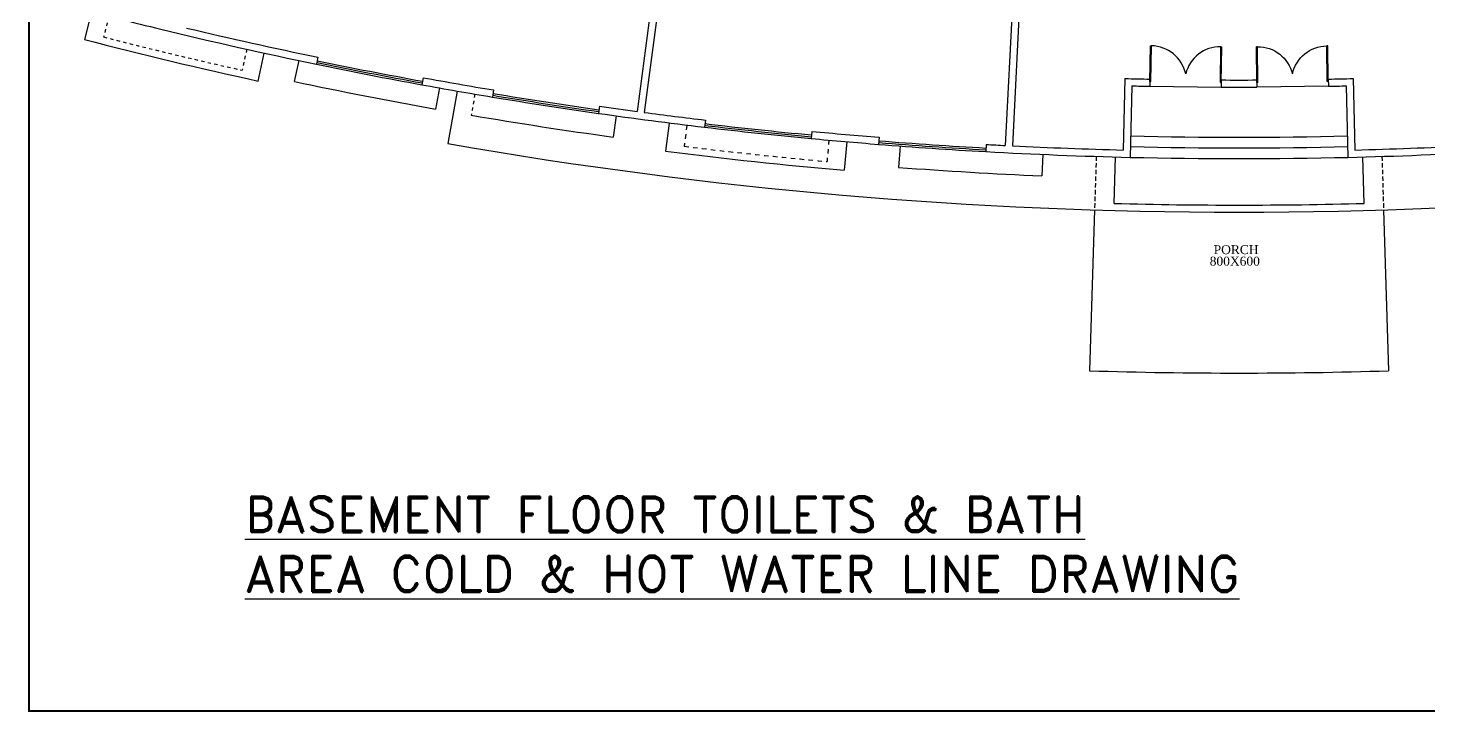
# Model space of a CAD drawing. Header units: metres. Extents: x 159409 to 239023, y 50504 to 95165.
# Drawn here: x 172420 to 176343, y 76557 to 78471 of the extents above; entities that cross this region are included whole.
import ezdxf

# ---------------------------------------------------------------- set-up
doc = ezdxf.new("R2010")
doc.units = ezdxf.units.M
doc.header["$MEASUREMENT"] = 0
doc.linetypes.add('HIDDEN', pattern=[0.125, 0.0625, -0.0625])
doc.linetypes.add('HIDDEN2', pattern=[0.1875, 0.125, -0.0625])
doc.layers.add('TEXT', color=3, linetype='Continuous')
doc.styles.add('DIM', font='times.ttf', dxfattribs={"height": 0.3})
doc.styles.get("Standard").update_dxf_attribs({"font": 'times.ttf', "height": 18})

# ---------------------------------------------------------------- blocks, each defined once
blk = doc.blocks.new('d2')
at = {"color": 8, "ltscale": 8}
for p, q in [((-332.772, -186.458, 9945.752), (-332.753, -186.454, 9945.752)), ((-332.628, -187.194, 9945.752), (-332.772, -186.458, 9945.752)), ((-332.609, -187.19, 9945.752), (-332.753, -186.454, 9945.752)), ((-332.753, -186.454, 9945.752), (-332.753, -186.454, 9945.732)), ((-332.753, -186.454, 9945.732), (-332.753, -186.454, 9945.732)), ((-334.226, -186.743, 9945.752), (-334.206, -186.739, 9945.752)), ((-334.082, -187.479, 9945.752), (-334.226, -186.743, 9945.752)), ((-334.062, -187.475, 9945.752), (-334.206, -186.739, 9945.752)), ((-334.063, -187.577, 9945.752), (-332.589, -187.288, 9945.752)), ((-332.628, -187.194, 9945.752), (-332.609, -187.19, 9945.752)), ((-334.082, -187.479, 9945.752), (-334.062, -187.475, 9945.752))]:
    blk.add_line(p, q, dxfattribs=at)
for centre, start, end in [((-332.628, -187.194, 9945.752), 101.092, 178.0402), ((-334.062, -187.475, 9945.752), 24.1438, 101.092)]:
    blk.add_arc(centre, 0.75, start, end, dxfattribs=at)

msp = doc.modelspace()

# ---------------------------------------------------------------- linework, layer by layer
at = {"color": 0, "ltscale": 10}
for p, q in [((174217.548, 78931.406, -4.392), (174126.079, 78237.407, -4.392)), ((174237.374, 78928.776, -4.392), (174145.905, 78234.778, -4.392)), ((175212.815, 78860.393, -4.392), (175176.965, 78141.286, -4.392)), ((175191.845, 78841.43, -4.392), (175156.99, 78142.297, -4.392)), ((172598.322, 78516.419, -3.971), (172578.19, 78438.998, -4.392)), ((173064.841, 78322.522, -4.392), (173081.55, 78400.614, -4.392)), ((173232.083, 78389.198, -4.392), (173228.268, 78369.563, -4.392)), ((173166.796, 78321.081, -4.392), (173179.337, 78379.692, -4.392)), ((173526.571, 78331.954, -4.392), (173522.986, 78312.277, -4.392)), ((175492.104, 78329.543, -4.392), (175487.309, 78129.601, -4.392)), ((175511.619, 78309.053, -4.392), (175506.824, 78109.114, -4.392)), ((175561.897, 78327.952, -4.392), (175561.499, 78307.956, -4.392)), ((175761.889, 78325.554, -4.392), (175761.81, 78305.554, -4.392)), ((175861.423, 78325.553, -4.392), (175861.502, 78305.553, -4.392)), ((176061.415, 78327.947, -4.392), (176061.813, 78307.951, -4.392)), ((176111.69, 78309.047, -4.392), (176116.463, 78109.104, -4.392)), ((176131.207, 78329.536, -4.392), (176135.98, 78129.596, -4.392)), ((173572.079, 78303.428, -4.392), (173561.599, 78244.34, -4.392)), ((173621.757, 78294.646, -4.392), (173596.064, 78147.62, -4.392)), ((173723.873, 78297.604, -4.392), (173720.598, 78277.874, -4.392)), ((174020.38, 78251.957, -4.392), (174017.57, 78232.156, -4.392)), ((174066.884, 78225.259, -4.392), (174058.684, 78165.818, -4.392)), ((174215.477, 78204.761, -4.392), (174205.586, 78126.258, -4.392)), ((174317.021, 78213.401, -4.392), (174314.676, 78193.539, -4.392)), ((174615.345, 78181.735, -4.392), (174613.469, 78161.823, -4.392)), ((174712.889, 78152.844, -4.392), (174706.004, 78073.141, -4.392)), ((174803.802, 78165.381, -4.392), (174802.22, 78145.443, -4.392)), ((174862.408, 78140.813, -4.392), (174857.947, 78080.979, -4.392)), ((175103.123, 78145.182, -4.392), (175102.011, 78125.213, -4.392)), ((175261.767, 78117.322, -4.392), (175259.182, 78057.378, -4.392)), ((175461.784, 77980.222, -4.392), (175465.311, 78110.173, -4.392)), ((176161.784, 77980.222, -4.392), (176158.256, 78110.175, -4.392))]:
    msp.add_line(p, q, dxfattribs=at)
at = {"color": 0, "linetype": 'HIDDEN', "ltscale": 150}
for p, q in [((172646.743, 78503.954, -3.97), (172631.87, 78445.826, -4.392)), ((173032.763, 78411.555, -4.392), (173019.705, 78352.993, -4.392)), ((173671.469, 78285.985, -4.392), (173661.435, 78226.973, -4.392))]:
    msp.add_line(p, q, dxfattribs=at)
at = {"color": 0, "linetype": 'HIDDEN', "ltscale": 200}
for p, q in [((174265.085, 78198.51, -4.392), (174257.935, 78139.92, -4.392)), ((174663.074, 78157.147, -4.392), (174657.685, 78097.488, -4.392))]:
    msp.add_line(p, q, dxfattribs=at)
at = {"color": 0, "linetype": 'HIDDEN2', "ltscale": 100}
for p, q in [((175411.643, 78111.742, -4.392), (175406.944, 77961.823, -4.392)), ((176211.643, 78111.736, -4.392), (176216.342, 77961.814, -4.392)), ((175406.944, 77961.823, -4.392), (175406.944, 77961.816, -4.392)), ((176216.342, 77961.814, -4.392), (176216.342, 77961.81, -4.392))]:
    msp.add_line(p, q, dxfattribs=at)
at = {"color": 0, "ltscale": 8}
for p, q in [((175406.944, 77961.823, -4.392), (175392.847, 77512.044, -4.392)), ((176216.342, 77961.814, -4.392), (176230.439, 77512.035, -4.392))]:
    msp.add_line(p, q, dxfattribs=at)
at = {"color": 6, "const_width": 5.123, "elevation": -4.392}
msp.add_lwpolyline([(179166.557, 81301.656), (179166.557, 76559.83), (172422.808, 76559.83), (172422.808, 81301.656)], close=True, dxfattribs=at)
at = {"color": 0, "ltscale": 10}
for centre, radius, start, end in [((175811.745, 90873.972, -4.392), 12768.5, 255.245511, 256.3205151), ((175811.745, 90873.972, -4.392), 12768.5, 256.3205151, 258.3266363), ((175811.745, 90873.972, -4.392), 12748.5, 256.6323181, 258.3255727), ((175811.666, 90873.972, -4.392), 12848.5, 255.424131, 257.6557065), ((175800.161, 90815.101, -4.392), 12708.5, 258.3240788, 259.6777016), ((175800.161, 90815.101, -4.392), 12703.5, 258.3238109, 259.6777031), ((175800.161, 90815.101, -4.392), 12698.5, 258.3235429, 259.6777046), ((175811.666, 90873.972, -4.392), 12828.5, 258.1019194, 259.8982992), ((175811.745, 90873.972, -4.392), 12768.5, 259.6738984, 260.5739866), ((175811.745, 90873.972, -4.392), 12748.5, 259.6738984, 260.5739866), ((175811.784, 90825.454, -4.392), 12500, 268.5345375, 268.8545279), ((175811.784, 90825.454, -4.392), 12520, 268.6262107, 268.8545353), ((175811.784, 90825.454, -4.392), 12500, 269.7712996, 270.22753), ((175811.784, 90825.454, -4.392), 12500, 271.1443017, 271.4642877), ((175811.784, 90825.454, -4.392), 12520, 271.1442949, 271.3726062), ((175802.955, 90814.631, -4.392), 12708.5, 260.569263, 261.9228927), ((175802.955, 90814.631, -4.392), 12703.5, 260.5692612, 261.9231583), ((175802.955, 90814.631, -4.392), 12698.5, 260.5692593, 261.9234241), ((175811.784, 90825.454, -4.392), 12520, 269.771301, 270.2275286), ((175811.745, 90873.972, -4.392), 12768.5, 261.9223123, 263.2667552), ((175811.745, 90873.972, -4.392), 12748.5, 261.9223123, 262.4018363), ((175811.745, 90873.972, -4.392), 12748.5, 262.4917226, 263.2667552), ((175811.745, 90873.972, -4.392), 12828.5, 260.3505472, 262.1457517), ((175805.09, 90814.342, -4.392), 12708.5, 263.2650275, 264.6197188), ((175805.09, 90814.342, -4.392), 12703.5, 263.2658228, 264.6197206), ((175805.09, 90814.342, -4.392), 12698.5, 263.265557, 264.6197224), ((175811.745, 90873.972, -4.392), 12768.5, 264.615081, 265.4652536), ((175811.745, 90873.972, -4.392), 12748.5, 264.615081, 265.4652536), ((175807.47, 90814.125, -4.392), 12703.5, 265.4631309, 266.8178351), ((175807.47, 90814.125, -4.392), 12698.5, 265.46313, 266.8178368), ((175811.784, 90825.454, -4.392), 12870, 260.0864775, 279.9122874), ((175811.745, 90873.972, -4.392), 12848.5, 262.8188123, 265.0630239), ((175807.47, 90814.125, -4.392), 12708.5, 265.4631317, 266.8178334), ((175811.745, 90873.972, -4.392), 12768.5, 266.8135897, 268.631606), ((175811.745, 90873.972, -4.392), 12748.5, 266.8135897, 267.0560328), ((175811.745, 90873.972, -4.392), 12748.5, 267.1459191, 268.5417281), ((175811.745, 90873.972, -4.392), 12768.5, 271.3674864, 273.2104621), ((175811.745, 90873.972, -4.392), 12748.5, 271.4573728, 272.8540809), ((175811.745, 90873.972, -4.392), 12828.5, 265.7361308, 267.5313348), ((175811.784, 90825.454, -4.392), 12850, 268.4392215, 271.5607785)]:
    msp.add_arc(centre, radius, start, end, dxfattribs=at)
at = {"color": 0, "linetype": 'HIDDEN', "ltscale": 150}
msp.add_arc((175811.745, 90873.972, -4.392), 12828.5, 255.6481533, 257.4293367, dxfattribs=at)
at = {"color": 0, "ltscale": 8}
for radius, start, end in [(12660, 268.6262107, 271.3725496), (12690, 268.6262107, 271.3725376), (12720, 268.6262107, 271.3725257), (13320, 268.1976523, 271.8011362)]:
    msp.add_arc((175811.784, 90825.454, -4.392), radius, start, end, dxfattribs=at)
at = {"color": 0, "linetype": 'HIDDEN', "ltscale": 200}
msp.add_arc((175811.745, 90873.972, -4.392), 12828.5, 263.0431595, 264.8386613, dxfattribs=at)

# ---------------------------------------------------------------- block references
at = {"color": 8, "yscale": 133.1235590032949, "zscale": 133.1235590032949}
for p, xscale, rotation in [((224196.14, 93669.365, -1324018.257), 133.1235590032949, 348.2146115695045), ((127429.148, 93675.599, -1324018.257), -133.1235590032949, 11.77801309494507)]:
    msp.add_blockref('d2', p, dxfattribs=dict(at, xscale=xscale, rotation=rotation))

# ---------------------------------------------------------------- texts
at = {"color": 232, "linetype": 'ByBlock', "insert": (173027.535, 77160.436, -4.392), "char_height": 100, "attachment_point": 1}
msp.add_mtext_dynamic_manual_height_columns('{\\Fromand|c0;\\L\\C0;BASEMENT FLOOR TOILETS & BATH \\PAREA COLD & HOT WATER LINE DRAWING}', width=3962.54928, gutter_width=12.5, heights=[0], dxfattribs=at)
at = {"layer": 'TEXT', "lineweight": -2, "ltscale": 2, "char_height": 25, "width": 355.21968, "attachment_point": 9, "rotation": 0.003908, "style": 'DIM'}
for s, insert in [('{\\C3;PORCH}', (175866.311, 77838.004, -4.392)), ('{\\C3;800X600}', (175869.933, 77805.782, -4.392))]:
    msp.add_mtext(s, dxfattribs=dict(at, insert=insert))

doc.saveas('drawing.dxf')
